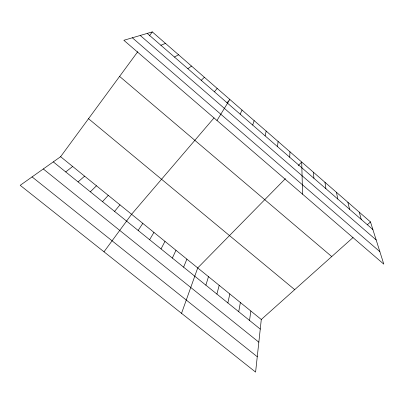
<?xml version="1.0" encoding="UTF-8"?>
<svg xmlns="http://www.w3.org/2000/svg" width="404" height="404" viewBox="0 0 404 404"><rect width="100%" height="100%" fill="white"/><g stroke="black" fill="none" stroke-linecap="round" stroke-linejoin="round"><path stroke-width="0.61" d="M289.719 157.247L289.956 151.803M353.066 237.507L261.292 319.493L255.601 372.094L20.2 185.315L60.61 156.702L137.769 51.677M277.472 146.602L278.109 141.486M249.521 320.423L250.869 311.035M238.719 311.696L240.38 302.525M265.135 135.875L266.175 131.093M227.846 302.909L229.82 293.961M216.898 294.061L219.19 285.335M205.873 285.158L208.489 276.659M252.697 125.068L254.151 120.619M181.537 313.332L197.723 267.923L285.416 178.639M183.603 267.165L186.88 259.131M240.168 114.175L242.036 110.07M172.351 258.075L175.972 250.278M161.029 248.925L164.983 241.365M149.621 239.713L153.929 232.396M216.988 120.493L229.836 99.44L226.967 102.788M138.143 230.431L142.799 223.367M149.369 35.895L152.298 31.906L370.483 221.942L383.8 264.14L123.846 40.289L152.298 31.906M103.995 251.803L131.588 214.277L214.004 117.943M214.428 91.799L217.16 88.405M114.585 211.398L119.968 204.848M102.5 201.636L108.262 195.354M298.253 165.569L301.712 162.044L302.581 194.198M90.329 191.809L96.47 185.79M201.207 80.31L204.394 77.28M367.312 224.781L370.483 221.942M78.073 181.906L84.603 176.159M65.731 171.927L72.649 166.463M187.875 68.725L191.521 66.069M174.442 57.045L178.553 54.772M160.893 45.268L165.478 43.385M32.073 176.912L257.262 356.747M43.284 168.968L258.838 342.178M53.293 161.883L260.252 329.093M60.61 156.702L261.292 319.493M88.521 118.71L294.703 289.643M119.599 76.412L331.729 256.565M132.335 37.789L379.861 251.667M147.238 33.396L372.877 229.533M140.249 35.456L376.164 239.946M359.227 212.14L361.262 219.438M347.889 202.268L349.561 209.267M336.471 192.324L337.774 199.015M324.973 182.305L325.897 188.693M313.383 172.21L313.928 178.29"/></g></svg>
